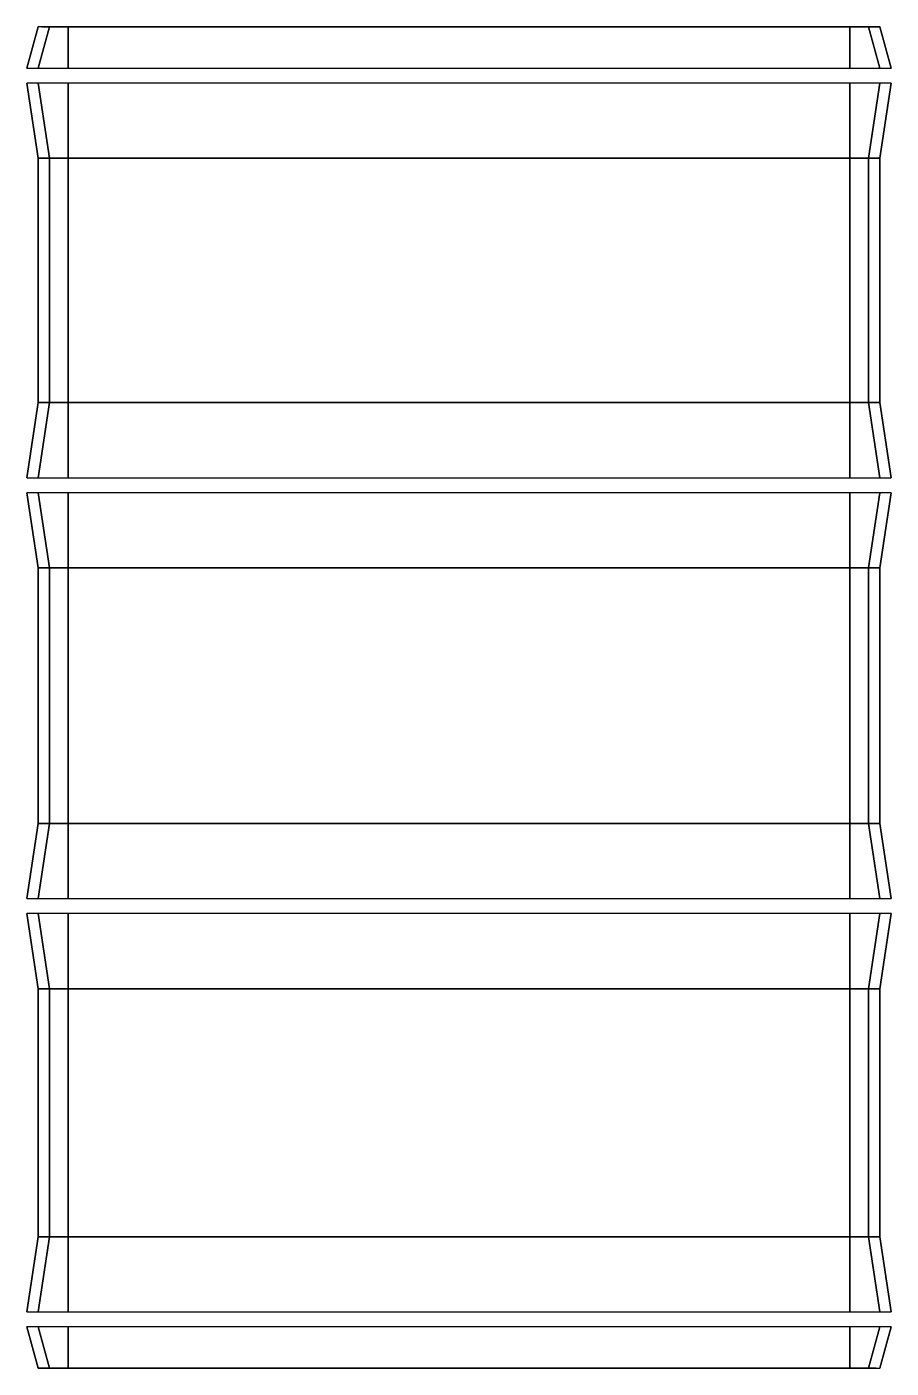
# Model space of a CAD drawing. Extents: x -1.15 to 1.15, y -3.34 to 0.23.
import ezdxf

# ---------------------------------------------------------------- set-up
doc = ezdxf.new("R2010")
doc.units = 0
doc.layers.add('TENT', color=3, linetype='CONTINUOUS')

msp = doc.modelspace()

# ---------------------------------------------------------------- linework, layer by layer
at = {"layer": 'TENT'}
for points in [[(-1.12, 0.23, 2.86), (-1.12, 0.23, 2.17), (-1.15, 0.12, 2.17), (-1.15, 0.12, 2.86)], [(-1.09, 0.23, 2.94), (-1.12, 0.23, 2.86), (-1.15, 0.12, 2.86), (-1.12, 0.12, 2.94)], [(-1.04, 0.23, 2.97), (-1.09, 0.23, 2.94), (-1.12, 0.12, 2.94), (-1.04, 0.12, 3)], [(-1.11, 0.23, 2.86), (1.12, 0.23, 2.86), (1.12, 0.23, 2.17), (-1.11, 0.23, 2.17)], [(-1.09, 0.23, 2.94), (1.09, 0.23, 2.94), (1.12, 0.23, 2.86), (-1.11, 0.23, 2.86)], [(-1.04, 0.23, 2.97), (1.04, 0.23, 2.97), (1.09, 0.23, 2.94), (-1.09, 0.23, 2.94)], [(1.04, 0.23, 2.97), (-1.04, 0.23, 2.97), (-1.04, 0.12, 3), (1.04, 0.12, 3)], [(1.04, 0.12, 3), (1.12, 0.12, 2.94), (1.09, 0.23, 2.94), (1.04, 0.23, 2.97)], [(1.12, 0.12, 2.94), (1.15, 0.12, 2.86), (1.12, 0.23, 2.86), (1.09, 0.23, 2.94)], [(1.15, 0.12, 2.86), (1.15, 0.12, 2.17), (1.12, 0.23, 2.17), (1.12, 0.23, 2.86)], [(-1.15, 0.08, 2.86), (-1.15, 0.08, 2.17), (-1.12, -0.12, 2.17), (-1.12, -0.12, 2.86)], [(-1.12, 0.08, 2.94), (-1.15, 0.08, 2.86), (-1.12, -0.12, 2.86), (-1.09, -0.12, 2.94)], [(-1.04, 0.08, 3), (-1.12, 0.08, 2.94), (-1.09, -0.12, 2.94), (-1.04, -0.12, 2.97)], [(1.04, 0.08, 3), (-1.04, 0.08, 3), (-1.04, -0.12, 2.97), (1.04, -0.12, 2.97)], [(1.04, -0.12, 2.97), (1.09, -0.12, 2.94), (1.12, 0.08, 2.94), (1.04, 0.08, 3)], [(1.09, -0.12, 2.94), (1.12, -0.12, 2.86), (1.15, 0.08, 2.86), (1.12, 0.08, 2.94)], [(1.12, -0.12, 2.86), (1.12, -0.12, 2.17), (1.15, 0.08, 2.17), (1.15, 0.08, 2.86)], [(-1.12, -0.12, 2.86), (-1.12, -0.12, 2.17), (-1.12, -0.77, 2.17), (-1.12, -0.77, 2.86)], [(-1.09, -0.12, 2.94), (-1.12, -0.12, 2.86), (-1.12, -0.77, 2.86), (-1.09, -0.77, 2.94)], [(-1.04, -0.12, 2.97), (-1.09, -0.12, 2.94), (-1.09, -0.77, 2.94), (-1.04, -0.77, 2.97)], [(1.04, -0.12, 2.97), (-1.04, -0.12, 2.97), (-1.04, -0.77, 2.97), (1.04, -0.77, 2.97)], [(1.04, -0.77, 2.97), (1.09, -0.77, 2.94), (1.09, -0.12, 2.94), (1.04, -0.12, 2.97)], [(1.09, -0.77, 2.94), (1.12, -0.77, 2.86), (1.12, -0.12, 2.86), (1.09, -0.12, 2.94)], [(1.12, -0.77, 2.86), (1.12, -0.77, 2.17), (1.12, -0.12, 2.17), (1.12, -0.12, 2.86)], [(-1.12, -0.77, 2.86), (-1.12, -0.77, 2.17), (-1.15, -0.97, 2.17), (-1.15, -0.97, 2.86)], [(-1.09, -0.77, 2.94), (-1.12, -0.77, 2.86), (-1.15, -0.97, 2.86), (-1.12, -0.97, 2.94)], [(-1.04, -0.77, 2.97), (-1.09, -0.77, 2.94), (-1.12, -0.97, 2.94), (-1.04, -0.97, 3)], [(1.04, -0.77, 2.97), (-1.04, -0.77, 2.97), (-1.04, -0.97, 3), (1.04, -0.97, 3)], [(1.04, -0.97, 3), (1.12, -0.97, 2.94), (1.09, -0.77, 2.94), (1.04, -0.77, 2.97)], [(1.12, -0.97, 2.94), (1.15, -0.97, 2.86), (1.12, -0.77, 2.86), (1.09, -0.77, 2.94)], [(1.15, -0.97, 2.86), (1.15, -0.97, 2.17), (1.12, -0.77, 2.17), (1.12, -0.77, 2.86)], [(-1.15, -1.01, 2.86), (-1.15, -1.01, 2.17), (-1.12, -1.21, 2.17), (-1.12, -1.21, 2.86)], [(-1.12, -1.01, 2.94), (-1.15, -1.01, 2.86), (-1.12, -1.21, 2.86), (-1.09, -1.21, 2.94)], [(-1.04, -1.01, 3), (-1.12, -1.01, 2.94), (-1.09, -1.21, 2.94), (-1.04, -1.21, 2.97)], [(1.04, -1.01, 3), (-1.04, -1.01, 3), (-1.04, -1.21, 2.97), (1.04, -1.21, 2.97)], [(1.04, -1.21, 2.97), (1.09, -1.21, 2.94), (1.12, -1.01, 2.94), (1.04, -1.01, 3)], [(1.09, -1.21, 2.94), (1.12, -1.21, 2.86), (1.15, -1.01, 2.86), (1.12, -1.01, 2.94)], [(1.12, -1.21, 2.86), (1.12, -1.21, 2.17), (1.15, -1.01, 2.17), (1.15, -1.01, 2.86)], [(-1.12, -1.21, 2.86), (-1.12, -1.21, 2.17), (-1.12, -1.89, 2.17), (-1.12, -1.89, 2.86)], [(-1.09, -1.21, 2.94), (-1.12, -1.21, 2.86), (-1.12, -1.89, 2.86), (-1.09, -1.89, 2.94)], [(-1.04, -1.21, 2.97), (-1.09, -1.21, 2.94), (-1.09, -1.89, 2.94), (-1.04, -1.89, 2.97)], [(1.04, -1.21, 2.97), (-1.04, -1.21, 2.97), (-1.04, -1.89, 2.97), (1.04, -1.89, 2.97)], [(1.04, -1.89, 2.97), (1.09, -1.89, 2.94), (1.09, -1.21, 2.94), (1.04, -1.21, 2.97)], [(1.09, -1.89, 2.94), (1.12, -1.89, 2.86), (1.12, -1.21, 2.86), (1.09, -1.21, 2.94)], [(1.12, -1.89, 2.86), (1.12, -1.89, 2.17), (1.12, -1.21, 2.17), (1.12, -1.21, 2.86)], [(-1.12, -1.89, 2.86), (-1.12, -1.89, 2.17), (-1.15, -2.09, 2.17), (-1.15, -2.09, 2.86)], [(-1.09, -1.89, 2.94), (-1.12, -1.89, 2.86), (-1.15, -2.09, 2.86), (-1.12, -2.09, 2.94)], [(-1.04, -1.89, 2.97), (-1.09, -1.89, 2.94), (-1.12, -2.09, 2.94), (-1.04, -2.09, 3)], [(1.04, -1.89, 2.97), (-1.04, -1.89, 2.97), (-1.04, -2.09, 3), (1.04, -2.09, 3)], [(1.04, -2.09, 3), (1.12, -2.09, 2.94), (1.09, -1.89, 2.94), (1.04, -1.89, 2.97)], [(1.12, -2.09, 2.94), (1.15, -2.09, 2.86), (1.12, -1.89, 2.86), (1.09, -1.89, 2.94)], [(1.15, -2.09, 2.86), (1.15, -2.09, 2.17), (1.12, -1.89, 2.17), (1.12, -1.89, 2.86)], [(-1.15, -2.13, 2.86), (-1.15, -2.13, 2.17), (-1.12, -2.33, 2.17), (-1.12, -2.33, 2.86)], [(-1.12, -2.13, 2.94), (-1.15, -2.13, 2.86), (-1.12, -2.33, 2.86), (-1.09, -2.33, 2.94)], [(-1.04, -2.13, 3), (-1.12, -2.13, 2.94), (-1.09, -2.33, 2.94), (-1.04, -2.33, 2.97)], [(1.04, -2.13, 3), (-1.04, -2.13, 3), (-1.04, -2.33, 2.97), (1.04, -2.33, 2.97)], [(1.04, -2.33, 2.97), (1.09, -2.33, 2.94), (1.12, -2.13, 2.94), (1.04, -2.13, 3)], [(1.09, -2.33, 2.94), (1.12, -2.33, 2.86), (1.15, -2.13, 2.86), (1.12, -2.13, 2.94)], [(1.12, -2.33, 2.86), (1.12, -2.33, 2.17), (1.15, -2.13, 2.17), (1.15, -2.13, 2.86)], [(-1.12, -2.33, 2.86), (-1.12, -2.33, 2.17), (-1.12, -2.99, 2.17), (-1.12, -2.99, 2.86)], [(-1.09, -2.33, 2.94), (-1.12, -2.33, 2.86), (-1.12, -2.99, 2.86), (-1.09, -2.99, 2.94)], [(-1.04, -2.33, 2.97), (-1.09, -2.33, 2.94), (-1.09, -2.99, 2.94), (-1.04, -2.99, 2.97)], [(1.04, -2.33, 2.97), (-1.04, -2.33, 2.97), (-1.04, -2.99, 2.97), (1.04, -2.99, 2.97)], [(1.04, -2.99, 2.97), (1.09, -2.99, 2.94), (1.09, -2.33, 2.94), (1.04, -2.33, 2.97)], [(1.09, -2.99, 2.94), (1.12, -2.99, 2.86), (1.12, -2.33, 2.86), (1.09, -2.33, 2.94)], [(1.12, -2.99, 2.86), (1.12, -2.99, 2.17), (1.12, -2.33, 2.17), (1.12, -2.33, 2.86)], [(-1.12, -2.99, 2.86), (-1.12, -2.99, 2.17), (-1.15, -3.19, 2.17), (-1.15, -3.19, 2.86)], [(-1.09, -2.99, 2.94), (-1.12, -2.99, 2.86), (-1.15, -3.19, 2.86), (-1.12, -3.19, 2.94)], [(-1.04, -2.99, 2.97), (-1.09, -2.99, 2.94), (-1.12, -3.19, 2.94), (-1.04, -3.19, 3)], [(1.04, -2.99, 2.97), (-1.04, -2.99, 2.97), (-1.04, -3.19, 3), (1.04, -3.19, 3)], [(1.04, -3.19, 3), (1.12, -3.19, 2.94), (1.09, -2.99, 2.94), (1.04, -2.99, 2.97)], [(1.12, -3.19, 2.94), (1.15, -3.19, 2.86), (1.12, -2.99, 2.86), (1.09, -2.99, 2.94)], [(1.15, -3.19, 2.86), (1.15, -3.19, 2.17), (1.12, -2.99, 2.17), (1.12, -2.99, 2.86)], [(-1.15, -3.23, 2.86), (-1.15, -3.23, 2.17), (-1.12, -3.34, 2.17), (-1.12, -3.34, 2.86)], [(-1.12, -3.23, 2.94), (-1.15, -3.23, 2.86), (-1.12, -3.34, 2.86), (-1.09, -3.34, 2.94)], [(-1.04, -3.23, 3), (-1.12, -3.23, 2.94), (-1.09, -3.34, 2.94), (-1.04, -3.34, 2.97)], [(-1.04, -3.34, 2.97), (1.04, -3.34, 2.97), (1.04, -3.23, 3), (-1.04, -3.23, 3)], [(1.04, -3.34, 2.97), (1.09, -3.34, 2.94), (1.12, -3.23, 2.94), (1.04, -3.23, 3)], [(1.09, -3.34, 2.94), (1.12, -3.34, 2.86), (1.15, -3.23, 2.86), (1.12, -3.23, 2.94)], [(1.12, -3.34, 2.86), (1.12, -3.34, 2.17), (1.15, -3.23, 2.17), (1.15, -3.23, 2.86)], [(1.11, -3.34, 2.86), (-1.12, -3.34, 2.86), (-1.12, -3.34, 2.17), (1.11, -3.34, 2.17)], [(1.09, -3.34, 2.94), (-1.09, -3.34, 2.94), (-1.12, -3.34, 2.86), (1.11, -3.34, 2.86)], [(1.04, -3.34, 2.97), (-1.04, -3.34, 2.97), (-1.09, -3.34, 2.94), (1.09, -3.34, 2.94)]]:
    msp.add_3dface(points, dxfattribs=at)

doc.saveas('drawing.dxf')
